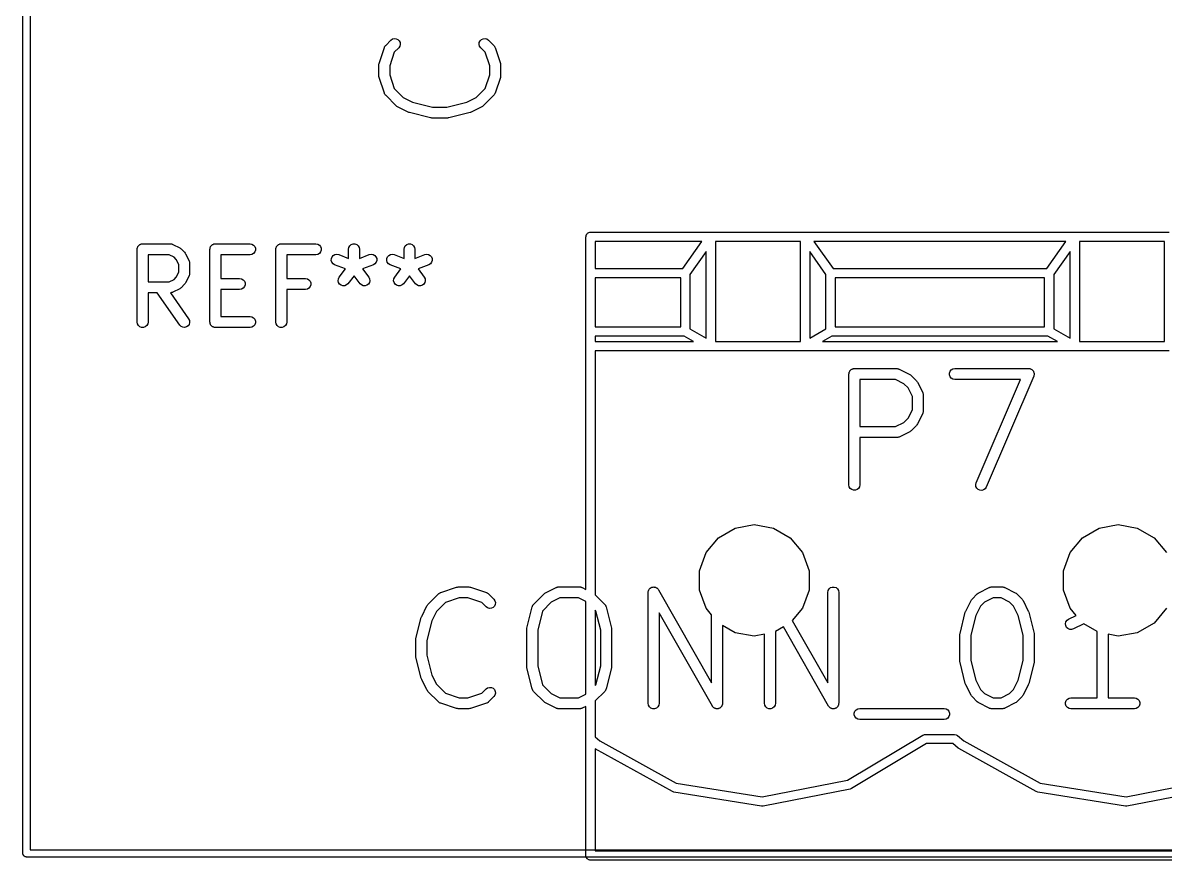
# Model space of a CAD drawing. Extents: x 10 to 287, y -200 to -10.
# Drawn here: x 74.45 to 90.14, y -130.09 to -118.59 of the extents above; entities that cross this region are included whole.
import ezdxf

# ---------------------------------------------------------------- set-up
doc = ezdxf.new("R2010")
doc.units = 0
doc.header["$MEASUREMENT"] = 0
doc.layers.add('BLACK', color=7, linetype='CONTINUOUS')

msp = doc.modelspace()

# ---------------------------------------------------------------- linework, layer by layer
at = {"layer": 'Black'}
for p, q in [((74.45, -130), (74.45, -30)), ((74.55, -30.05), (74.55, -129.95)), ((79.3443, -119.149), (79.4168, -118.931)), ((79.4168, -118.931), (79.4189, -118.927)), ((79.4189, -118.927), (79.42, -118.923)), ((79.42, -118.923), (79.4251, -118.916)), ((79.4251, -118.916), (79.4293, -118.908)), ((79.4293, -118.908), (79.4325, -118.905)), ((79.4325, -118.905), (79.435, -118.902)), ((79.435, -118.902), (79.5075, -118.829)), ((79.5075, -118.829), (79.5289, -118.814)), ((79.5289, -118.814), (79.554, -118.808)), ((79.6136, -118.935), (79.5536, -118.995)), ((79.554, -118.808), (79.58, -118.81)), ((79.58, -118.81), (79.6036, -118.821)), ((79.6036, -118.821), (79.622, -118.839)), ((79.6285, -118.914), (79.6136, -118.935)), ((79.622, -118.839), (79.633, -118.863)), ((79.6353, -118.889), (79.6285, -118.914)), ((79.633, -118.863), (79.6353, -118.889)), ((80.7196, -118.889), (80.7218, -118.863)), ((80.7263, -118.914), (80.7196, -118.889)), ((80.7218, -118.863), (80.7328, -118.839)), ((80.7413, -118.935), (80.7263, -118.914)), ((80.7328, -118.839), (80.7513, -118.821)), ((80.8013, -118.995), (80.7413, -118.935)), ((80.7513, -118.821), (80.7749, -118.81)), ((80.7749, -118.81), (80.8008, -118.808)), ((80.8008, -118.808), (80.826, -118.814)), ((80.826, -118.814), (80.8473, -118.829)), ((80.8473, -118.829), (80.9199, -118.902)), ((80.9199, -118.902), (80.9224, -118.905)), ((80.9224, -118.905), (80.9256, -118.908)), ((80.9256, -118.908), (80.9298, -118.916)), ((80.9298, -118.916), (80.9348, -118.923)), ((80.9348, -118.923), (80.936, -118.927)), ((80.936, -118.927), (80.938, -118.931)), ((80.938, -118.931), (81.0106, -119.149)), ((79.5536, -118.995), (79.4904, -119.185)), ((80.8644, -119.185), (80.8013, -118.995)), ((79.3404, -119.173), (79.3425, -119.161)), ((79.3404, -119.318), (79.3404, -119.173)), ((79.3425, -119.161), (79.3443, -119.149)), ((79.4904, -119.185), (79.4904, -119.306)), ((80.8644, -119.306), (80.8644, -119.185)), ((81.0106, -119.149), (81.0123, -119.161)), ((81.0123, -119.161), (81.0144, -119.173)), ((81.0144, -119.173), (81.0144, -119.318)), ((79.3425, -119.33), (79.3404, -119.318)), ((79.3443, -119.341), (79.3425, -119.33)), ((79.4168, -119.559), (79.3443, -119.341)), ((79.4904, -119.306), (79.5536, -119.495)), ((80.8013, -119.495), (80.8644, -119.306)), ((81.0106, -119.341), (80.938, -119.559)), ((81.0123, -119.33), (81.0106, -119.341)), ((81.0144, -119.318), (81.0123, -119.33)), ((79.4189, -119.563), (79.4168, -119.559)), ((79.42, -119.567), (79.4189, -119.563)), ((79.4251, -119.574), (79.42, -119.567)), ((79.4293, -119.582), (79.4251, -119.574)), ((79.4325, -119.585), (79.4293, -119.582)), ((79.435, -119.588), (79.4325, -119.585)), ((79.5801, -119.734), (79.435, -119.588)), ((79.5536, -119.495), (79.6776, -119.619)), ((80.6773, -119.619), (80.8013, -119.495)), ((80.9199, -119.588), (80.7747, -119.734)), ((80.9224, -119.585), (80.9199, -119.588)), ((80.9256, -119.582), (80.9224, -119.585)), ((80.9298, -119.574), (80.9256, -119.582)), ((80.9348, -119.567), (80.9298, -119.574)), ((80.9359, -119.563), (80.9348, -119.567)), ((80.938, -119.559), (80.9359, -119.563)), ((79.59, -119.74), (79.5801, -119.734)), ((79.5996, -119.748), (79.59, -119.74)), ((79.7447, -119.82), (79.5996, -119.748)), ((79.6776, -119.619), (79.8045, -119.682)), ((79.8045, -119.682), (80.0778, -119.751)), ((80.2771, -119.751), (80.5504, -119.682)), ((80.5504, -119.682), (80.6773, -119.619)), ((80.7553, -119.748), (80.6101, -119.82)), ((80.7649, -119.741), (80.7553, -119.748)), ((80.7747, -119.734), (80.7649, -119.741)), ((79.7526, -119.823), (79.7447, -119.82)), ((79.7601, -119.826), (79.7526, -119.823)), ((80.0504, -119.898), (79.7601, -119.826)), ((80.0595, -119.899), (80.0504, -119.898)), ((80.0686, -119.901), (80.0595, -119.899)), ((80.2863, -119.901), (80.0686, -119.901)), ((80.0778, -119.751), (80.2771, -119.751)), ((80.2953, -119.899), (80.2863, -119.901)), ((80.3045, -119.898), (80.2953, -119.899)), ((80.5948, -119.826), (80.3045, -119.898)), ((80.6023, -119.823), (80.5948, -119.826)), ((80.6101, -119.82), (80.6023, -119.823)), ((82.2102, -121.482), (82.2182, -121.475)), ((82.2182, -121.475), (82.2282, -121.471)), ((82.2282, -121.471), (82.2283, -121.471)), ((82.2283, -121.471), (82.2284, -121.471)), ((82.2284, -121.471), (82.239, -121.467)), ((82.239, -121.467), (82.261, -121.467)), ((82.261, -121.467), (82.2611, -121.468)), ((82.2611, -121.468), (83.9023, -121.468)), ((83.9023, -121.468), (85.1977, -121.468)), ((85.1977, -121.468), (88.4489, -121.468)), ((88.4489, -121.468), (88.9023, -121.468)), ((88.9023, -121.468), (90.1977, -121.468)), ((76.0639, -121.635), (76.0696, -121.631)), ((76.0696, -121.631), (76.076, -121.63)), ((76.076, -121.63), (76.0822, -121.628)), ((76.0822, -121.628), (76.0888, -121.628)), ((76.0888, -121.628), (76.0952, -121.627)), ((76.0952, -121.627), (76.4762, -121.627)), ((76.4762, -121.627), (76.4804, -121.628)), ((76.4804, -121.628), (76.4848, -121.627)), ((76.4848, -121.627), (76.4932, -121.63)), ((76.4932, -121.63), (76.5018, -121.631)), ((76.5018, -121.631), (76.5056, -121.634)), ((77.0639, -121.635), (77.0696, -121.631)), ((77.0696, -121.631), (77.076, -121.63)), ((77.076, -121.63), (77.0822, -121.628)), ((77.0822, -121.628), (77.0888, -121.628)), ((77.0888, -121.628), (77.0952, -121.627)), ((77.0952, -121.627), (77.5714, -121.627)), ((77.5714, -121.627), (77.5971, -121.631)), ((77.5971, -121.631), (77.6196, -121.644)), ((77.9687, -121.635), (77.9743, -121.631)), ((77.9743, -121.631), (77.9808, -121.63)), ((77.9808, -121.63), (77.987, -121.628)), ((77.987, -121.628), (77.9935, -121.628)), ((77.9935, -121.628), (78, -121.627)), ((78, -121.627), (78.4762, -121.627)), ((78.4762, -121.627), (78.5018, -121.631)), ((78.5018, -121.631), (78.5244, -121.644)), ((78.9625, -121.637), (78.987, -121.628)), ((78.987, -121.628), (79.013, -121.628)), ((79.013, -121.628), (79.0375, -121.637)), ((79.7244, -121.637), (79.7489, -121.628)), ((79.7489, -121.628), (79.7749, -121.628)), ((79.7749, -121.628), (79.7994, -121.637)), ((82.1865, -121.53), (82.1875, -121.525)), ((82.1865, -126.374), (82.1865, -121.53)), ((82.1875, -121.52), (82.189, -121.516)), ((82.1875, -121.525), (82.1875, -121.52)), ((82.189, -121.516), (82.1903, -121.508)), ((82.1903, -121.508), (82.1941, -121.502)), ((82.1941, -121.502), (82.195, -121.499)), ((82.195, -121.499), (82.1967, -121.497)), ((82.1967, -121.497), (82.2014, -121.489)), ((82.2014, -121.489), (82.2084, -121.483)), ((82.2084, -121.483), (82.2092, -121.482)), ((82.2092, -121.482), (82.2102, -121.482)), ((82.3135, -121.594), (82.3135, -121.968)), ((83.7803, -121.594), (82.3135, -121.594)), ((83.5187, -121.968), (83.7803, -121.594)), ((83.9658, -121.594), (83.9658, -122.969)), ((85.1342, -121.594), (83.9658, -121.594)), ((85.1342, -122.969), (85.1342, -121.594)), ((85.6511, -121.594), (85.3197, -121.594)), ((85.3197, -121.594), (85.5813, -121.968)), ((88.4489, -121.594), (85.6511, -121.594)), ((88.7803, -121.594), (88.4489, -121.594)), ((88.5187, -121.968), (88.7803, -121.594)), ((88.9658, -121.594), (88.9658, -122.969)), ((90.1342, -121.594), (88.9658, -121.594)), ((90.1342, -122.969), (90.1342, -121.594)), ((76.0202, -121.702), (76.0214, -121.695)), ((76.0202, -122.702), (76.0202, -121.702)), ((76.0214, -121.689), (76.0236, -121.683)), ((76.0214, -121.695), (76.0214, -121.689)), ((76.0236, -121.683), (76.0248, -121.676)), ((76.0248, -121.676), (76.028, -121.671)), ((76.028, -121.671), (76.0303, -121.664)), ((76.0303, -121.664), (76.0345, -121.659)), ((76.0345, -121.659), (76.0378, -121.654)), ((76.0378, -121.654), (76.0428, -121.649)), ((76.0428, -121.649), (76.047, -121.644)), ((76.047, -121.644), (76.0527, -121.641)), ((76.0527, -121.641), (76.0577, -121.637)), ((76.0577, -121.637), (76.0639, -121.635)), ((76.1702, -121.777), (76.1702, -122.151)), ((76.4585, -121.777), (76.1702, -121.777)), ((76.527, -121.811), (76.4585, -121.777)), ((76.5056, -121.634), (76.5097, -121.635)), ((76.5097, -121.635), (76.605, -121.682)), ((76.605, -121.682), (76.6146, -121.69)), ((76.6146, -121.69), (76.6245, -121.696)), ((76.6245, -121.696), (76.6721, -121.744)), ((76.6721, -121.744), (76.679, -121.754)), ((76.679, -121.754), (76.6861, -121.764)), ((76.6861, -121.764), (76.7337, -121.859)), ((77.0202, -121.702), (77.0214, -121.695)), ((77.0202, -122.702), (77.0202, -121.702)), ((77.0214, -121.689), (77.0236, -121.683)), ((77.0214, -121.695), (77.0214, -121.689)), ((77.0236, -121.683), (77.0248, -121.676)), ((77.0248, -121.676), (77.028, -121.671)), ((77.028, -121.671), (77.0303, -121.664)), ((77.0303, -121.664), (77.0345, -121.659)), ((77.0345, -121.659), (77.0378, -121.654)), ((77.0378, -121.654), (77.0428, -121.649)), ((77.0428, -121.649), (77.047, -121.644)), ((77.047, -121.644), (77.0527, -121.641)), ((77.0527, -121.641), (77.0577, -121.637)), ((77.0577, -121.637), (77.0639, -121.635)), ((77.5714, -121.777), (77.1702, -121.777)), ((77.1702, -121.777), (77.1702, -122.103)), ((77.5971, -121.772), (77.5714, -121.777)), ((77.6196, -121.759), (77.5971, -121.772)), ((77.6196, -121.644), (77.6364, -121.664)), ((77.6364, -121.739), (77.6196, -121.759)), ((77.6364, -121.664), (77.6453, -121.689)), ((77.6453, -121.715), (77.6364, -121.739)), ((77.6453, -121.689), (77.6453, -121.715)), ((77.925, -121.702), (77.9261, -121.695)), ((77.925, -122.702), (77.925, -121.702)), ((77.9261, -121.689), (77.9284, -121.683)), ((77.9261, -121.695), (77.9261, -121.689)), ((77.9284, -121.683), (77.9295, -121.676)), ((77.9295, -121.676), (77.9328, -121.671)), ((77.9328, -121.671), (77.935, -121.664)), ((77.935, -121.664), (77.9393, -121.659)), ((77.9393, -121.659), (77.9425, -121.654)), ((77.9425, -121.654), (77.9476, -121.649)), ((77.9476, -121.649), (77.9518, -121.644)), ((77.9518, -121.644), (77.9575, -121.641)), ((77.9575, -121.641), (77.9625, -121.637)), ((77.9625, -121.637), (77.9687, -121.635)), ((78.4762, -121.777), (78.075, -121.777)), ((78.075, -121.777), (78.075, -122.103)), ((78.5018, -121.772), (78.4762, -121.777)), ((78.5244, -121.759), (78.5018, -121.772)), ((78.5244, -121.644), (78.5411, -121.664)), ((78.5411, -121.739), (78.5244, -121.759)), ((78.5411, -121.664), (78.5501, -121.689)), ((78.5501, -121.715), (78.5411, -121.739)), ((78.5501, -121.689), (78.5501, -121.715)), ((78.6982, -121.805), (78.7155, -121.786)), ((78.7155, -121.786), (78.7385, -121.773)), ((78.7385, -121.773), (78.7643, -121.77)), ((78.7643, -121.77), (78.7898, -121.775)), ((78.7898, -121.775), (78.925, -121.829)), ((78.925, -121.702), (78.9295, -121.676)), ((78.925, -121.829), (78.925, -121.702)), ((78.9295, -121.676), (78.9425, -121.654)), ((78.9425, -121.654), (78.9625, -121.637)), ((79.0375, -121.637), (79.0575, -121.654)), ((79.0575, -121.654), (79.0705, -121.676)), ((79.0705, -121.676), (79.075, -121.702)), ((79.075, -121.702), (79.075, -121.829)), ((79.075, -121.829), (79.2102, -121.775)), ((79.2102, -121.775), (79.2357, -121.77)), ((79.2357, -121.77), (79.2615, -121.773)), ((79.2615, -121.773), (79.2845, -121.786)), ((79.2845, -121.786), (79.3018, -121.805)), ((79.4601, -121.805), (79.4774, -121.786)), ((79.4774, -121.786), (79.5004, -121.773)), ((79.5004, -121.773), (79.5262, -121.77)), ((79.5262, -121.77), (79.5517, -121.775)), ((79.5517, -121.775), (79.6869, -121.829)), ((79.6869, -121.702), (79.6914, -121.676)), ((79.6869, -121.829), (79.6869, -121.702)), ((79.6914, -121.676), (79.7045, -121.654)), ((79.7045, -121.654), (79.7244, -121.637)), ((79.7994, -121.637), (79.8194, -121.654)), ((79.8194, -121.654), (79.8324, -121.676)), ((79.8324, -121.676), (79.8369, -121.702)), ((79.8369, -121.702), (79.8369, -121.829)), ((79.8369, -121.829), (79.9721, -121.775)), ((79.9721, -121.775), (79.9976, -121.77)), ((79.9976, -121.77), (80.0234, -121.773)), ((80.0234, -121.773), (80.0464, -121.786)), ((80.0464, -121.786), (80.0637, -121.805)), ((83.8388, -121.732), (83.6153, -122.051)), ((83.8388, -122.923), (83.8388, -121.732)), ((85.4847, -122.051), (85.2612, -121.732)), ((85.2612, -121.732), (85.2612, -122.923)), ((88.8388, -121.732), (88.6153, -122.051)), ((88.8388, -122.923), (88.8388, -121.732)), ((76.5574, -121.842), (76.527, -121.811)), ((76.5917, -121.91), (76.5574, -121.842)), ((76.5917, -122.018), (76.5917, -121.91)), ((76.7337, -121.859), (76.735, -121.863)), ((76.735, -121.863), (76.7371, -121.867)), ((76.7371, -121.867), (76.7387, -121.875)), ((76.7387, -121.875), (76.7412, -121.884)), ((76.7412, -121.884), (76.7409, -121.888)), ((76.7409, -121.888), (76.7417, -121.892)), ((76.7417, -121.892), (76.7417, -122.035)), ((78.6877, -121.855), (78.6885, -121.829)), ((78.6958, -121.88), (78.6877, -121.855)), ((78.6885, -121.829), (78.6982, -121.805)), ((78.7119, -121.901), (78.6958, -121.88)), ((78.7341, -121.914), (78.7119, -121.901)), ((78.8813, -121.973), (78.7341, -121.914)), ((79.2659, -121.914), (79.1187, -121.973)), ((79.2881, -121.901), (79.2659, -121.914)), ((79.3042, -121.88), (79.2881, -121.901)), ((79.3018, -121.805), (79.3115, -121.829)), ((79.3123, -121.855), (79.3042, -121.88)), ((79.3115, -121.829), (79.3123, -121.855)), ((79.4496, -121.855), (79.4504, -121.829)), ((79.4577, -121.88), (79.4496, -121.855)), ((79.4504, -121.829), (79.4601, -121.805)), ((79.4738, -121.901), (79.4577, -121.88)), ((79.496, -121.914), (79.4738, -121.901)), ((79.6432, -121.973), (79.496, -121.914)), ((80.0279, -121.914), (79.8806, -121.973)), ((80.05, -121.901), (80.0279, -121.914)), ((80.0661, -121.88), (80.05, -121.901)), ((80.0637, -121.805), (80.0734, -121.829)), ((80.0742, -121.855), (80.0661, -121.88)), ((80.0734, -121.829), (80.0742, -121.855)), ((76.527, -122.116), (76.5574, -122.086)), ((76.5574, -122.086), (76.5917, -122.018)), ((76.7337, -122.069), (76.6861, -122.164)), ((76.735, -122.065), (76.7337, -122.069)), ((76.7371, -122.061), (76.735, -122.065)), ((76.7387, -122.052), (76.7371, -122.061)), ((76.7412, -122.044), (76.7387, -122.052)), ((76.7417, -122.035), (76.7409, -122.039)), ((76.7409, -122.039), (76.7412, -122.044)), ((77.1702, -122.103), (77.4286, -122.103)), ((77.4286, -122.103), (77.4542, -122.108)), ((78.075, -122.103), (78.3333, -122.103)), ((78.3333, -122.103), (78.359, -122.108)), ((78.7854, -122.109), (78.7971, -122.085)), ((78.7971, -122.085), (78.8813, -121.973)), ((79, -122.065), (78.9171, -122.175)), ((79.0829, -122.175), (79, -122.065)), ((79.1187, -121.973), (79.2029, -122.085)), ((79.2029, -122.085), (79.2146, -122.109)), ((79.5473, -122.109), (79.559, -122.085)), ((79.559, -122.085), (79.6432, -121.973)), ((79.7619, -122.065), (79.679, -122.175)), ((79.8448, -122.175), (79.7619, -122.065)), ((79.8806, -121.973), (79.9648, -122.085)), ((79.9648, -122.085), (79.9765, -122.109)), ((82.3135, -121.968), (83.5187, -121.968)), ((82.3135, -122.095), (82.3135, -122.768)), ((83.4883, -122.095), (82.3135, -122.095)), ((83.4883, -122.768), (83.4883, -122.095)), ((83.6153, -122.051), (83.6153, -122.795)), ((85.4847, -122.795), (85.4847, -122.051)), ((85.5813, -121.968), (88.4489, -121.968)), ((85.6511, -122.095), (85.6117, -122.095)), ((85.6117, -122.095), (85.6117, -122.768)), ((88.4489, -122.095), (85.6511, -122.095)), ((88.4489, -121.968), (88.5187, -121.968)), ((88.4883, -122.095), (88.4489, -122.095)), ((88.4883, -122.768), (88.4883, -122.095)), ((88.6153, -122.051), (88.6153, -122.795)), ((76.1702, -122.151), (76.4585, -122.151)), ((76.4585, -122.151), (76.527, -122.116)), ((76.605, -122.245), (76.5097, -122.293)), ((76.6146, -122.238), (76.605, -122.245)), ((76.6245, -122.231), (76.6146, -122.238)), ((76.6721, -122.183), (76.6245, -122.231)), ((76.679, -122.174), (76.6721, -122.183)), ((76.6861, -122.164), (76.679, -122.174)), ((77.4286, -122.253), (77.1702, -122.253)), ((77.1702, -122.253), (77.1702, -122.627)), ((77.4542, -122.249), (77.4286, -122.253)), ((77.4542, -122.108), (77.4768, -122.121)), ((77.4768, -122.236), (77.4542, -122.249)), ((77.4768, -122.121), (77.4935, -122.141)), ((77.4935, -122.216), (77.4768, -122.236)), ((77.4935, -122.141), (77.5024, -122.165)), ((77.5024, -122.191), (77.4935, -122.216)), ((77.5024, -122.165), (77.5024, -122.191)), ((78.3333, -122.253), (78.075, -122.253)), ((78.075, -122.253), (78.075, -122.702)), ((78.359, -122.249), (78.3333, -122.253)), ((78.359, -122.108), (78.3815, -122.121)), ((78.3815, -122.236), (78.359, -122.249)), ((78.3815, -122.121), (78.3983, -122.141)), ((78.3983, -122.216), (78.3815, -122.236)), ((78.3983, -122.141), (78.4072, -122.165)), ((78.4072, -122.191), (78.3983, -122.216)), ((78.4072, -122.165), (78.4072, -122.191)), ((78.7823, -122.135), (78.7854, -122.109)), ((78.7882, -122.16), (78.7823, -122.135)), ((78.8024, -122.182), (78.7882, -122.16)), ((78.8232, -122.197), (78.8024, -122.182)), ((78.8482, -122.205), (78.8232, -122.197)), ((78.8742, -122.203), (78.8482, -122.205)), ((78.8981, -122.193), (78.8742, -122.203)), ((78.9171, -122.175), (78.8981, -122.193)), ((79.1019, -122.193), (79.0829, -122.175)), ((79.1258, -122.203), (79.1019, -122.193)), ((79.1518, -122.205), (79.1258, -122.203)), ((79.1768, -122.197), (79.1518, -122.205)), ((79.1976, -122.182), (79.1768, -122.197)), ((79.2118, -122.16), (79.1976, -122.182)), ((79.2177, -122.135), (79.2118, -122.16)), ((79.2146, -122.109), (79.2177, -122.135)), ((79.5442, -122.135), (79.5473, -122.109)), ((79.5501, -122.16), (79.5442, -122.135)), ((79.5643, -122.182), (79.5501, -122.16)), ((79.5852, -122.197), (79.5643, -122.182)), ((79.6101, -122.205), (79.5852, -122.197)), ((79.6361, -122.203), (79.6101, -122.205)), ((79.66, -122.193), (79.6361, -122.203)), ((79.679, -122.175), (79.66, -122.193)), ((79.8638, -122.193), (79.8448, -122.175)), ((79.8877, -122.203), (79.8638, -122.193)), ((79.9137, -122.205), (79.8877, -122.203)), ((79.9387, -122.197), (79.9137, -122.205)), ((79.9595, -122.182), (79.9387, -122.197)), ((79.9737, -122.16), (79.9595, -122.182)), ((79.9797, -122.135), (79.9737, -122.16)), ((79.9765, -122.109), (79.9797, -122.135)), ((76.2943, -122.301), (76.1702, -122.301)), ((76.1702, -122.301), (76.1702, -122.702)), ((76.6052, -122.745), (76.2943, -122.301)), ((76.4804, -122.3), (76.4773, -122.301)), ((76.4773, -122.301), (76.7281, -122.659)), ((76.4848, -122.3), (76.4804, -122.3)), ((76.4932, -122.298), (76.4848, -122.3)), ((76.5018, -122.296), (76.4932, -122.298)), ((76.5056, -122.294), (76.5018, -122.296)), ((76.5097, -122.293), (76.5056, -122.294)), ((76.0248, -122.728), (76.0202, -122.702)), ((76.0378, -122.75), (76.0248, -122.728)), ((76.1657, -122.728), (76.1527, -122.75)), ((76.1702, -122.702), (76.1657, -122.728)), ((76.7281, -122.659), (76.7391, -122.682)), ((76.7414, -122.708), (76.7346, -122.734)), ((76.7391, -122.682), (76.7414, -122.708)), ((77.0214, -122.708), (77.0202, -122.702)), ((77.0214, -122.715), (77.0214, -122.708)), ((77.0236, -122.721), (77.0214, -122.715)), ((77.0248, -122.728), (77.0236, -122.721)), ((77.028, -122.733), (77.0248, -122.728)), ((77.1702, -122.627), (77.5714, -122.627)), ((77.5714, -122.627), (77.5971, -122.631)), ((77.5971, -122.631), (77.6196, -122.644)), ((77.6196, -122.644), (77.6364, -122.664)), ((77.6364, -122.664), (77.6453, -122.689)), ((77.6453, -122.715), (77.6364, -122.739)), ((77.6453, -122.689), (77.6453, -122.715)), ((77.9295, -122.728), (77.925, -122.702)), ((77.9425, -122.75), (77.9295, -122.728)), ((78.0705, -122.728), (78.0575, -122.75)), ((78.075, -122.702), (78.0705, -122.728)), ((76.0577, -122.767), (76.0378, -122.75)), ((76.0822, -122.776), (76.0577, -122.767)), ((76.1083, -122.776), (76.0822, -122.776)), ((76.1327, -122.767), (76.1083, -122.776)), ((76.1527, -122.75), (76.1327, -122.767)), ((76.6236, -122.763), (76.6052, -122.745)), ((76.6472, -122.774), (76.6236, -122.763)), ((76.6732, -122.777), (76.6472, -122.774)), ((76.6984, -122.77), (76.6732, -122.777)), ((76.7197, -122.755), (76.6984, -122.77)), ((76.7346, -122.734), (76.7197, -122.755)), ((77.0303, -122.739), (77.028, -122.733)), ((77.0345, -122.744), (77.0303, -122.739)), ((77.0378, -122.75), (77.0345, -122.744)), ((77.0428, -122.754), (77.0378, -122.75)), ((77.047, -122.759), (77.0428, -122.754)), ((77.0527, -122.763), (77.047, -122.759)), ((77.0577, -122.767), (77.0527, -122.763)), ((77.0639, -122.769), (77.0577, -122.767)), ((77.0696, -122.772), (77.0639, -122.769)), ((77.076, -122.773), (77.0696, -122.772)), ((77.0822, -122.776), (77.076, -122.773)), ((77.0888, -122.776), (77.0822, -122.776)), ((77.0952, -122.777), (77.0888, -122.776)), ((77.5714, -122.777), (77.0952, -122.777)), ((77.5971, -122.772), (77.5714, -122.777)), ((77.6196, -122.759), (77.5971, -122.772)), ((77.6364, -122.739), (77.6196, -122.759)), ((77.9625, -122.767), (77.9425, -122.75)), ((77.987, -122.776), (77.9625, -122.767)), ((78.013, -122.776), (77.987, -122.776)), ((78.0375, -122.767), (78.013, -122.776)), ((78.0575, -122.75), (78.0375, -122.767)), ((82.3135, -122.768), (83.4883, -122.768)), ((83.6153, -122.795), (83.8388, -122.923)), ((85.2612, -122.923), (85.4847, -122.795)), ((85.6117, -122.768), (88.4489, -122.768)), ((88.4489, -122.768), (88.4883, -122.768)), ((88.6153, -122.795), (88.8388, -122.923)), ((83.5349, -122.895), (82.3135, -122.895)), ((82.3135, -122.895), (82.3135, -122.969)), ((82.3135, -122.969), (83.5518, -122.969)), ((83.6636, -122.969), (83.5349, -122.895)), ((83.5518, -122.969), (83.6636, -122.969)), ((83.9658, -122.969), (85.1342, -122.969)), ((85.5651, -122.895), (85.4364, -122.969)), ((85.4364, -122.969), (85.5482, -122.969)), ((85.5482, -122.969), (88.4489, -122.969)), ((85.6511, -122.895), (85.5651, -122.895)), ((88.4489, -122.895), (85.6511, -122.895)), ((88.5349, -122.895), (88.4489, -122.895)), ((88.4489, -122.969), (88.5518, -122.969)), ((88.6636, -122.969), (88.5349, -122.895)), ((88.5518, -122.969), (88.6636, -122.969)), ((88.9658, -122.969), (90.1342, -122.969)), ((83.5518, -123.096), (82.3135, -123.096)), ((82.3135, -123.096), (82.3135, -126.449)), ((83.9023, -123.096), (83.5518, -123.096)), ((85.1977, -123.096), (83.9023, -123.096)), ((85.5482, -123.096), (85.1977, -123.096)), ((85.6511, -123.096), (85.5482, -123.096)), ((88.4489, -123.096), (85.6511, -123.096)), ((88.5518, -123.096), (88.4489, -123.096)), ((88.9023, -123.096), (88.5518, -123.096)), ((90.1977, -123.096), (88.9023, -123.096)), ((85.8227, -123.363), (85.8269, -123.358)), ((85.8269, -123.358), (85.8326, -123.355)), ((85.8326, -123.355), (85.8376, -123.35)), ((85.8376, -123.35), (85.8438, -123.348)), ((85.8438, -123.348), (85.8495, -123.345)), ((85.8495, -123.345), (85.856, -123.344)), ((85.856, -123.344), (85.8621, -123.342)), ((85.8621, -123.342), (85.8687, -123.342)), ((85.8687, -123.342), (85.8751, -123.34)), ((85.8751, -123.34), (86.4557, -123.34)), ((86.4557, -123.34), (86.46, -123.341)), ((86.46, -123.341), (86.4643, -123.341)), ((86.4643, -123.341), (86.4727, -123.343)), ((86.4727, -123.343), (86.4814, -123.345)), ((86.4814, -123.345), (86.4851, -123.347)), ((86.4851, -123.347), (86.4893, -123.348)), ((86.4893, -123.348), (86.6344, -123.421)), ((87.189, -123.378), (87.2058, -123.358)), ((87.2058, -123.358), (87.2283, -123.345)), ((87.2283, -123.345), (87.254, -123.34)), ((87.254, -123.34), (88.27, -123.34)), ((88.27, -123.34), (88.2785, -123.342)), ((88.2785, -123.342), (88.2871, -123.342)), ((88.2871, -123.342), (88.2912, -123.344)), ((88.2912, -123.344), (88.2957, -123.345)), ((88.2957, -123.345), (88.3031, -123.349)), ((88.3031, -123.349), (88.3111, -123.353)), ((88.3111, -123.353), (88.3143, -123.356)), ((88.3143, -123.356), (88.3182, -123.358)), ((88.3182, -123.358), (88.3238, -123.365)), ((85.8001, -123.415), (85.8013, -123.409)), ((85.8001, -124.939), (85.8001, -123.415)), ((85.8013, -123.402), (85.8035, -123.396)), ((85.8013, -123.409), (85.8013, -123.402)), ((85.8035, -123.396), (85.8047, -123.39)), ((85.8047, -123.39), (85.8079, -123.384)), ((85.8079, -123.384), (85.8102, -123.378)), ((85.8102, -123.378), (85.8144, -123.373)), ((85.8144, -123.373), (85.8177, -123.367)), ((85.8177, -123.367), (85.8227, -123.363)), ((85.9501, -123.49), (85.9501, -124.139)), ((86.438, -123.49), (85.9501, -123.49)), ((86.5564, -123.55), (86.438, -123.49)), ((86.6344, -123.421), (86.644, -123.428)), ((86.644, -123.428), (86.6539, -123.435)), ((86.6539, -123.435), (86.7265, -123.508)), ((86.7265, -123.508), (86.7334, -123.517)), ((87.1801, -123.402), (87.189, -123.378)), ((87.1801, -123.428), (87.1801, -123.402)), ((87.189, -123.453), (87.1801, -123.428)), ((87.2058, -123.473), (87.189, -123.453)), ((87.2283, -123.486), (87.2058, -123.473)), ((87.254, -123.49), (87.2283, -123.486)), ((88.1563, -123.49), (87.254, -123.49)), ((87.5479, -124.91), (88.1563, -123.49)), ((88.3389, -123.445), (87.6858, -124.969)), ((88.3238, -123.365), (88.3301, -123.37)), ((88.3301, -123.37), (88.3321, -123.374)), ((88.3321, -123.374), (88.335, -123.378)), ((88.335, -123.378), (88.3379, -123.386)), ((88.3379, -123.386), (88.3418, -123.394)), ((88.3409, -123.437), (88.3389, -123.445)), ((88.3439, -123.428), (88.3409, -123.437)), ((88.3418, -123.394), (88.3423, -123.398)), ((88.3423, -123.398), (88.3439, -123.402)), ((88.3439, -123.402), (88.3439, -123.411)), ((88.3439, -123.411), (88.3449, -123.42)), ((88.3449, -123.42), (88.3439, -123.424)), ((88.3439, -123.424), (88.3439, -123.428)), ((86.6118, -123.605), (86.5564, -123.55)), ((86.671, -123.723), (86.6118, -123.605)), ((86.7334, -123.517), (86.7405, -123.527)), ((86.7405, -123.527), (86.8131, -123.672)), ((86.8131, -123.672), (86.8143, -123.676)), ((86.671, -123.906), (86.671, -123.723)), ((86.8143, -123.676), (86.8165, -123.68)), ((86.8165, -123.68), (86.818, -123.689)), ((86.818, -123.689), (86.8205, -123.697)), ((86.8205, -123.697), (86.8203, -123.701)), ((86.8203, -123.701), (86.821, -123.706)), ((86.821, -123.706), (86.821, -123.923)), ((86.6118, -124.024), (86.671, -123.906)), ((86.8131, -123.957), (86.7405, -124.102)), ((86.8143, -123.953), (86.8131, -123.957)), ((86.8165, -123.949), (86.8143, -123.953)), ((86.818, -123.94), (86.8165, -123.949)), ((86.8205, -123.932), (86.818, -123.94)), ((86.821, -123.923), (86.8203, -123.928)), ((86.8203, -123.928), (86.8205, -123.932)), ((85.9501, -124.139), (86.438, -124.139)), ((86.438, -124.139), (86.5564, -124.08)), ((86.5564, -124.08), (86.6118, -124.024)), ((86.7265, -124.122), (86.6539, -124.194)), ((86.7333, -124.112), (86.7265, -124.122)), ((86.7405, -124.102), (86.7333, -124.112)), ((86.4557, -124.289), (85.9501, -124.289)), ((85.9501, -124.289), (85.9501, -124.939)), ((86.46, -124.288), (86.4557, -124.289)), ((86.4643, -124.288), (86.46, -124.288)), ((86.4727, -124.286), (86.4643, -124.288)), ((86.4814, -124.284), (86.4727, -124.286)), ((86.4851, -124.282), (86.4814, -124.284)), ((86.4893, -124.281), (86.4851, -124.282)), ((86.6344, -124.208), (86.4893, -124.281)), ((86.644, -124.201), (86.6344, -124.208)), ((86.6539, -124.194), (86.644, -124.201)), ((87.542, -124.935), (87.5479, -124.91)), ((85.8047, -124.965), (85.8001, -124.939)), ((85.8177, -124.988), (85.8047, -124.965)), ((85.8376, -125.004), (85.8177, -124.988)), ((85.8621, -125.013), (85.8376, -125.004)), ((85.8882, -125.013), (85.8621, -125.013)), ((85.9126, -125.004), (85.8882, -125.013)), ((85.9326, -124.988), (85.9126, -125.004)), ((85.9456, -124.965), (85.9326, -124.988)), ((85.9501, -124.939), (85.9456, -124.965)), ((87.5451, -124.961), (87.542, -124.935)), ((87.5568, -124.984), (87.5451, -124.961)), ((87.5758, -125.002), (87.5568, -124.984)), ((87.5997, -125.012), (87.5758, -125.002)), ((87.6257, -125.014), (87.5997, -125.012)), ((87.6507, -125.006), (87.6257, -125.014)), ((87.6715, -124.991), (87.6507, -125.006)), ((87.6858, -124.969), (87.6715, -124.991)), ((84.0083, -125.664), (84.2384, -125.531)), ((84.2384, -125.531), (84.5, -125.485)), ((84.5, -125.485), (84.7616, -125.531)), ((84.7616, -125.531), (84.9917, -125.664)), ((89.0083, -125.664), (89.2384, -125.531)), ((89.2384, -125.531), (89.5, -125.485)), ((89.5, -125.485), (89.7616, -125.531)), ((89.7616, -125.531), (89.9917, -125.664)), ((83.8376, -125.868), (84.0083, -125.664)), ((84.9917, -125.664), (85.1624, -125.868)), ((88.8376, -125.868), (89.0083, -125.664)), ((89.9917, -125.664), (90.1624, -125.868)), ((83.7467, -126.117), (83.8376, -125.868)), ((85.1624, -125.868), (85.2533, -126.117)), ((88.7467, -126.117), (88.8376, -125.868)), ((83.7467, -126.383), (83.7467, -126.117)), ((85.2533, -126.117), (85.2533, -126.383)), ((88.7467, -126.383), (88.7467, -126.117)), ((80.4204, -126.343), (80.4323, -126.34)), ((80.4323, -126.34), (80.5774, -126.34)), ((80.5774, -126.34), (80.5893, -126.343)), ((81.7941, -126.343), (81.8026, -126.341)), ((81.8026, -126.341), (81.8069, -126.341)), ((81.8069, -126.341), (81.8111, -126.34)), ((81.8111, -126.34), (82.1014, -126.34)), ((82.1014, -126.34), (82.1057, -126.341)), ((82.1057, -126.341), (82.11, -126.341)), ((82.11, -126.341), (82.1184, -126.343)), ((83.1111, -126.342), (83.1178, -126.34)), ((83.1178, -126.34), (83.1241, -126.342)), ((87.745, -126.343), (87.7534, -126.341)), ((87.7534, -126.341), (87.7577, -126.341)), ((87.7577, -126.341), (87.762, -126.34)), ((87.762, -126.34), (87.9071, -126.34)), ((87.9071, -126.34), (87.9114, -126.341)), ((87.9114, -126.341), (87.9157, -126.341)), ((87.9157, -126.341), (87.9241, -126.343)), ((80.0164, -126.58), (80.1615, -126.435)), ((80.1615, -126.435), (80.1651, -126.432)), ((80.1651, -126.432), (80.1679, -126.429)), ((80.1679, -126.429), (80.1757, -126.425)), ((80.1757, -126.425), (80.1829, -126.42)), ((80.1829, -126.42), (80.1871, -126.419)), ((80.1871, -126.419), (80.1909, -126.417)), ((80.1909, -126.417), (80.4086, -126.344)), ((80.4445, -126.49), (80.2551, -126.554)), ((80.4086, -126.344), (80.4204, -126.343)), ((80.5653, -126.49), (80.4445, -126.49)), ((80.7546, -126.554), (80.5653, -126.49)), ((80.5893, -126.343), (80.6011, -126.344)), ((80.6011, -126.344), (80.8189, -126.417)), ((80.8189, -126.417), (80.8227, -126.419)), ((80.8227, -126.419), (80.8268, -126.42)), ((80.8268, -126.42), (80.834, -126.425)), ((80.834, -126.425), (80.8418, -126.429)), ((80.8418, -126.429), (80.8446, -126.432)), ((80.8446, -126.432), (80.8482, -126.435)), ((80.8482, -126.435), (80.9207, -126.508)), ((81.4678, -126.58), (81.613, -126.435)), ((81.613, -126.435), (81.6228, -126.428)), ((81.6228, -126.428), (81.6325, -126.421)), ((81.6325, -126.421), (81.7776, -126.348)), ((81.8288, -126.49), (81.7104, -126.55)), ((81.7776, -126.348), (81.7817, -126.347)), ((81.7817, -126.347), (81.7855, -126.345)), ((81.7855, -126.345), (81.7941, -126.343)), ((82.0837, -126.49), (81.8288, -126.49)), ((82.1865, -126.542), (82.0837, -126.49)), ((82.1184, -126.343), (82.1271, -126.345)), ((82.1271, -126.345), (82.1308, -126.347)), ((82.1308, -126.347), (82.135, -126.348)), ((82.135, -126.348), (82.1865, -126.374)), ((82.3135, -126.449), (82.4447, -126.58)), ((83.0424, -126.415), (83.0436, -126.409)), ((83.0424, -127.939), (83.0424, -126.415)), ((83.0436, -126.402), (83.0458, -126.396)), ((83.0436, -126.409), (83.0436, -126.402)), ((83.0458, -126.396), (83.047, -126.39)), ((83.047, -126.39), (83.0503, -126.384)), ((83.0503, -126.384), (83.0526, -126.378)), ((83.0526, -126.378), (83.0568, -126.373)), ((83.0568, -126.373), (83.06, -126.367)), ((83.06, -126.367), (83.0651, -126.363)), ((83.0651, -126.363), (83.0695, -126.358)), ((83.0695, -126.358), (83.075, -126.355)), ((83.075, -126.355), (83.0799, -126.35)), ((83.0799, -126.35), (83.0862, -126.348)), ((83.0862, -126.348), (83.0921, -126.345)), ((83.0921, -126.345), (83.0984, -126.344)), ((83.0984, -126.344), (83.1044, -126.342)), ((83.1044, -126.342), (83.1111, -126.342)), ((83.1241, -126.342), (83.1305, -126.342)), ((83.1305, -126.342), (83.1368, -126.344)), ((83.1368, -126.344), (83.1434, -126.345)), ((83.1434, -126.345), (83.1489, -126.348)), ((83.1489, -126.348), (83.1549, -126.35)), ((83.1549, -126.35), (83.1601, -126.355)), ((83.1601, -126.355), (83.1659, -126.358)), ((83.1659, -126.358), (83.17, -126.363)), ((83.17, -126.363), (83.1749, -126.367)), ((83.1749, -126.367), (83.1782, -126.373)), ((83.1782, -126.373), (83.1825, -126.378)), ((83.1825, -126.378), (83.9133, -127.657)), ((83.8376, -126.632), (83.7467, -126.383)), ((85.2533, -126.383), (85.1624, -126.632)), ((85.5099, -126.415), (85.5144, -126.39)), ((85.5099, -127.657), (85.5099, -126.415)), ((85.5144, -126.39), (85.5274, -126.367)), ((85.5274, -126.367), (85.5474, -126.35)), ((85.5474, -126.35), (85.5718, -126.342)), ((85.5718, -126.342), (85.5979, -126.342)), ((85.5979, -126.342), (85.6224, -126.35)), ((85.6224, -126.35), (85.6423, -126.367)), ((85.6423, -126.367), (85.6553, -126.39)), ((85.6553, -126.39), (85.6599, -126.415)), ((85.6599, -126.415), (85.6599, -127.939)), ((87.4913, -126.508), (87.5638, -126.435)), ((87.5638, -126.435), (87.5737, -126.428)), ((87.5737, -126.428), (87.5833, -126.421)), ((87.5833, -126.421), (87.7285, -126.348)), ((87.7797, -126.49), (87.6613, -126.55)), ((87.7285, -126.348), (87.7326, -126.347)), ((87.7326, -126.347), (87.7363, -126.345)), ((87.7363, -126.345), (87.745, -126.343)), ((87.8894, -126.49), (87.7797, -126.49)), ((88.0079, -126.55), (87.8894, -126.49)), ((87.9241, -126.343), (87.9328, -126.345)), ((87.9328, -126.345), (87.9365, -126.347)), ((87.9365, -126.347), (87.9407, -126.348)), ((87.9407, -126.348), (88.0858, -126.421)), ((88.0858, -126.421), (88.0955, -126.428)), ((88.0955, -126.428), (88.1053, -126.435)), ((88.1053, -126.435), (88.1779, -126.508)), ((88.8376, -126.632), (88.7467, -126.383)), ((79.9298, -126.745), (80.0023, -126.6)), ((80.0023, -126.6), (80.0095, -126.59)), ((80.0095, -126.59), (80.0164, -126.58)), ((80.2551, -126.554), (80.1311, -126.678)), ((80.8147, -126.614), (80.7546, -126.554)), ((80.836, -126.629), (80.8147, -126.614)), ((80.8612, -126.635), (80.836, -126.629)), ((80.8871, -126.633), (80.8612, -126.635)), ((80.9107, -126.622), (80.8871, -126.633)), ((80.9292, -126.604), (80.9107, -126.622)), ((80.9207, -126.508), (80.9357, -126.529)), ((80.9402, -126.58), (80.9292, -126.604)), ((80.9357, -126.529), (80.9424, -126.554)), ((80.9424, -126.554), (80.9402, -126.58)), ((81.3755, -126.905), (81.4481, -126.615)), ((81.4481, -126.615), (81.451, -126.608)), ((81.451, -126.608), (81.4529, -126.601)), ((81.4529, -126.601), (81.4563, -126.597)), ((81.4563, -126.597), (81.4587, -126.591)), ((81.4587, -126.591), (81.4637, -126.586)), ((81.4637, -126.586), (81.4678, -126.58)), ((81.7104, -126.55), (81.5886, -126.671)), ((82.1865, -127.813), (82.1865, -126.542)), ((82.4447, -126.58), (82.4489, -126.586)), ((82.4489, -126.586), (82.4539, -126.591)), ((82.4539, -126.591), (82.4563, -126.597)), ((82.4563, -126.597), (82.4597, -126.601)), ((82.4597, -126.601), (82.4615, -126.608)), ((82.4615, -126.608), (82.4645, -126.615)), ((82.4645, -126.615), (82.537, -126.905)), ((83.9133, -126.723), (83.8376, -126.632)), ((85.1624, -126.632), (85.0208, -126.801)), ((87.4046, -126.672), (87.4772, -126.527)), ((87.4772, -126.527), (87.4844, -126.517)), ((87.4844, -126.517), (87.4913, -126.508)), ((87.6059, -126.605), (87.5425, -126.732)), ((87.6613, -126.55), (87.6059, -126.605)), ((88.0632, -126.605), (88.0079, -126.55)), ((88.1267, -126.732), (88.0632, -126.605)), ((88.1779, -126.508), (88.1848, -126.517)), ((88.1848, -126.517), (88.1919, -126.527)), ((88.1919, -126.527), (88.2645, -126.672)), ((88.9209, -126.732), (88.8376, -126.632)), ((90.1624, -126.632), (89.9917, -126.836)), ((79.8515, -127.05), (79.9241, -126.76)), ((79.9241, -126.76), (79.9274, -126.753)), ((79.9274, -126.753), (79.9298, -126.745)), ((80.0676, -126.804), (79.9993, -127.078)), ((80.1311, -126.678), (80.0676, -126.804)), ((81.5886, -126.671), (81.5233, -126.933)), ((82.324, -126.671), (82.3135, -126.661)), ((82.3135, -126.661), (82.3135, -127.694)), ((82.3893, -126.933), (82.324, -126.671)), ((83.9232, -127.977), (83.1924, -126.698)), ((83.1924, -126.698), (83.1924, -127.939)), ((83.9133, -127.657), (83.9133, -126.723)), ((85.0208, -126.801), (85.5099, -127.657)), ((87.3264, -126.978), (87.399, -126.688)), ((87.399, -126.688), (87.4023, -126.68)), ((87.4023, -126.68), (87.4046, -126.672)), ((87.5425, -126.732), (87.4741, -127.005)), ((88.195, -127.005), (88.1267, -126.732)), ((88.2645, -126.672), (88.2668, -126.68)), ((88.2668, -126.68), (88.2702, -126.688)), ((88.2702, -126.688), (88.3428, -126.978)), ((88.7818, -126.821), (88.7961, -126.799)), ((88.7961, -126.799), (88.817, -126.784)), ((88.817, -126.784), (88.9209, -126.732)), ((81.3733, -126.923), (81.3749, -126.914)), ((81.3733, -127.431), (81.3733, -126.923)), ((81.3749, -126.914), (81.3755, -126.905)), ((81.5233, -126.933), (81.5233, -127.422)), ((82.3893, -127.422), (82.3893, -126.933)), ((82.537, -126.905), (82.5377, -126.914)), ((82.5377, -126.914), (82.5393, -126.923)), ((82.5393, -126.923), (82.5393, -127.431)), ((84.2384, -126.969), (84.0633, -126.868)), ((84.0633, -126.868), (84.0633, -127.939)), ((84.8986, -126.89), (84.789, -126.953)), ((84.789, -126.953), (84.789, -127.939)), ((85.5197, -127.977), (84.8986, -126.89)), ((88.7757, -126.846), (88.7818, -126.821)), ((88.7787, -126.872), (88.7757, -126.846)), ((88.7903, -126.896), (88.7787, -126.872)), ((88.8092, -126.913), (88.7903, -126.896)), ((88.8331, -126.924), (88.8092, -126.913)), ((88.8591, -126.925), (88.8331, -126.924)), ((88.8841, -126.918), (88.8591, -126.925)), ((89.0268, -126.847), (88.8841, -126.918)), ((89.211, -126.953), (89.0268, -126.847)), ((89.211, -127.864), (89.211, -126.953)), ((89.9917, -126.836), (89.7616, -126.969)), ((79.8493, -127.069), (79.8509, -127.06)), ((79.8493, -127.286), (79.8493, -127.069)), ((79.8509, -127.06), (79.8515, -127.05)), ((79.9993, -127.078), (79.9993, -127.277)), ((84.5, -127.015), (84.2384, -126.969)), ((84.639, -126.99), (84.5, -127.015)), ((84.639, -127.939), (84.639, -126.99)), ((87.3241, -126.996), (87.3257, -126.987)), ((87.3241, -127.359), (87.3241, -126.996)), ((87.3257, -126.987), (87.3264, -126.978)), ((87.4741, -127.005), (87.4741, -127.35)), ((88.195, -127.35), (88.195, -127.005)), ((88.3428, -126.978), (88.3434, -126.987)), ((88.3434, -126.987), (88.345, -126.996)), ((88.345, -126.996), (88.345, -127.359)), ((89.5, -127.015), (89.361, -126.99)), ((89.361, -126.99), (89.361, -127.864)), ((89.7616, -126.969), (89.5, -127.015)), ((79.9993, -127.277), (80.0676, -127.55)), ((79.8509, -127.295), (79.8493, -127.286)), ((79.8515, -127.304), (79.8509, -127.295)), ((79.9241, -127.595), (79.8515, -127.304)), ((81.3749, -127.44), (81.3733, -127.431)), ((81.5233, -127.422), (81.5886, -127.683)), ((82.324, -127.683), (82.3893, -127.422)), ((82.5393, -127.431), (82.5377, -127.44)), ((87.3257, -127.368), (87.3241, -127.359)), ((87.3264, -127.377), (87.3257, -127.368)), ((87.399, -127.667), (87.3264, -127.377)), ((87.4741, -127.35), (87.5425, -127.623)), ((88.1267, -127.623), (88.195, -127.35)), ((88.3428, -127.377), (88.2702, -127.667)), ((88.3434, -127.368), (88.3428, -127.377)), ((88.345, -127.359), (88.3434, -127.368)), ((79.9274, -127.602), (79.9241, -127.595)), ((80.0676, -127.55), (80.1311, -127.677)), ((81.3755, -127.45), (81.3749, -127.44)), ((81.4481, -127.74), (81.3755, -127.45)), ((82.537, -127.45), (82.4645, -127.74)), ((82.5377, -127.44), (82.537, -127.45)), ((79.9298, -127.61), (79.9274, -127.602)), ((80.0023, -127.755), (79.9298, -127.61)), ((80.1311, -127.677), (80.2551, -127.801)), ((80.7546, -127.801), (80.8147, -127.741)), ((80.8147, -127.741), (80.836, -127.726)), ((80.836, -127.726), (80.8612, -127.72)), ((80.8612, -127.72), (80.8871, -127.722)), ((80.8871, -127.722), (80.9107, -127.733)), ((80.9107, -127.733), (80.9292, -127.751)), ((80.9292, -127.751), (80.9402, -127.775)), ((81.451, -127.746), (81.4481, -127.74)), ((81.4529, -127.753), (81.451, -127.746)), ((81.4563, -127.758), (81.4529, -127.753)), ((81.5886, -127.683), (81.7104, -127.805)), ((82.3135, -127.694), (82.324, -127.683)), ((82.4597, -127.753), (82.4563, -127.758)), ((82.4615, -127.746), (82.4597, -127.753)), ((82.4645, -127.74), (82.4615, -127.746)), ((87.4023, -127.675), (87.399, -127.667)), ((87.4046, -127.683), (87.4023, -127.675)), ((87.4772, -127.828), (87.4046, -127.683)), ((87.5425, -127.623), (87.6059, -127.75)), ((87.6059, -127.75), (87.6613, -127.805)), ((88.0079, -127.805), (88.0632, -127.75)), ((88.0632, -127.75), (88.1267, -127.623)), ((88.2645, -127.683), (88.1919, -127.828)), ((88.2668, -127.675), (88.2645, -127.683)), ((88.2702, -127.667), (88.2668, -127.675)), ((80.0095, -127.765), (80.0023, -127.755)), ((80.0164, -127.775), (80.0095, -127.765)), ((80.1615, -127.92), (80.0164, -127.775)), ((80.2551, -127.801), (80.4445, -127.864)), ((80.4445, -127.864), (80.5653, -127.864)), ((80.5653, -127.864), (80.7546, -127.801)), ((80.9207, -127.847), (80.8482, -127.92)), ((80.9357, -127.826), (80.9207, -127.847)), ((80.9424, -127.801), (80.9357, -127.826)), ((80.9402, -127.775), (80.9424, -127.801)), ((81.4587, -127.764), (81.4563, -127.758)), ((81.4637, -127.769), (81.4587, -127.764)), ((81.4678, -127.775), (81.4637, -127.769)), ((81.613, -127.92), (81.4678, -127.775)), ((81.7104, -127.805), (81.8288, -127.864)), ((81.8288, -127.864), (82.0837, -127.864)), ((82.0837, -127.864), (82.1865, -127.813)), ((82.4447, -127.775), (82.3135, -127.906)), ((82.3135, -127.906), (82.3135, -128.399)), ((82.4489, -127.769), (82.4447, -127.775)), ((82.4539, -127.764), (82.4489, -127.769)), ((82.4563, -127.758), (82.4539, -127.764)), ((87.4844, -127.837), (87.4772, -127.828)), ((87.4913, -127.847), (87.4844, -127.837)), ((87.5638, -127.92), (87.4913, -127.847)), ((87.6613, -127.805), (87.7797, -127.864)), ((87.7797, -127.864), (87.8894, -127.864)), ((87.8894, -127.864), (88.0079, -127.805)), ((88.1779, -127.847), (88.1053, -127.92)), ((88.1848, -127.837), (88.1779, -127.847)), ((88.1919, -127.828), (88.1848, -127.837)), ((88.7767, -127.926), (88.7856, -127.902)), ((88.7856, -127.902), (88.8024, -127.882)), ((88.8024, -127.882), (88.8249, -127.869)), ((88.8249, -127.869), (88.8506, -127.864)), ((88.8506, -127.864), (89.211, -127.864)), ((89.361, -127.864), (89.7214, -127.864)), ((89.7214, -127.864), (89.7471, -127.869)), ((89.7471, -127.869), (89.7696, -127.882)), ((89.7696, -127.882), (89.7864, -127.902)), ((89.7864, -127.902), (89.7953, -127.926)), ((80.1651, -127.922), (80.1615, -127.92)), ((80.1679, -127.926), (80.1651, -127.922)), ((80.1757, -127.93), (80.1679, -127.926)), ((80.1829, -127.935), (80.1757, -127.93)), ((80.1871, -127.936), (80.1829, -127.935)), ((80.1909, -127.938), (80.1871, -127.936)), ((80.4086, -128.011), (80.1909, -127.938)), ((80.4204, -128.012), (80.4086, -128.011)), ((80.4323, -128.014), (80.4204, -128.012)), ((80.5774, -128.014), (80.4323, -128.014)), ((80.5893, -128.012), (80.5774, -128.014)), ((80.6011, -128.011), (80.5893, -128.012)), ((80.8189, -127.938), (80.6011, -128.011)), ((80.8227, -127.936), (80.8189, -127.938)), ((80.8268, -127.935), (80.8227, -127.936)), ((80.834, -127.93), (80.8268, -127.935)), ((80.8418, -127.926), (80.834, -127.93)), ((80.8446, -127.922), (80.8418, -127.926)), ((80.8482, -127.92), (80.8446, -127.922)), ((81.6228, -127.927), (81.613, -127.92)), ((81.6325, -127.934), (81.6228, -127.927)), ((81.7776, -128.007), (81.6325, -127.934)), ((81.7817, -128.008), (81.7776, -128.007)), ((81.7855, -128.01), (81.7817, -128.008)), ((81.7941, -128.011), (81.7855, -128.01)), ((81.8026, -128.014), (81.7941, -128.011)), ((81.8069, -128.014), (81.8026, -128.014)), ((81.8111, -128.014), (81.8069, -128.014)), ((82.1014, -128.014), (81.8111, -128.014)), ((82.1057, -128.014), (82.1014, -128.014)), ((82.11, -128.014), (82.1057, -128.014)), ((82.1184, -128.011), (82.11, -128.014)), ((82.1271, -128.01), (82.1184, -128.011)), ((82.1308, -128.008), (82.1271, -128.01)), ((82.135, -128.007), (82.1308, -128.008)), ((82.1865, -127.981), (82.135, -128.007)), ((82.1865, -130.03), (82.1865, -127.981)), ((83.047, -127.965), (83.0424, -127.939)), ((83.06, -127.988), (83.047, -127.965)), ((83.0799, -128.004), (83.06, -127.988)), ((83.1044, -128.013), (83.0799, -128.004)), ((83.1305, -128.013), (83.1044, -128.013)), ((83.1549, -128.004), (83.1305, -128.013)), ((83.1749, -127.988), (83.1549, -128.004)), ((83.1879, -127.965), (83.1749, -127.988)), ((83.1924, -127.939), (83.1879, -127.965)), ((83.9275, -127.982), (83.9232, -127.977)), ((83.9308, -127.988), (83.9275, -127.982)), ((83.9357, -127.992), (83.9308, -127.988)), ((83.9398, -127.997), (83.9357, -127.992)), ((83.9456, -128), (83.9398, -127.997)), ((83.9508, -128.004), (83.9456, -128)), ((83.9568, -128.007), (83.9508, -128.004)), ((83.9623, -128.01), (83.9568, -128.007)), ((83.9689, -128.011), (83.9623, -128.01)), ((83.9753, -128.013), (83.9689, -128.011)), ((83.9817, -128.013), (83.9753, -128.013)), ((83.988, -128.014), (83.9817, -128.013)), ((83.9946, -128.013), (83.988, -128.014)), ((84.0013, -128.013), (83.9946, -128.013)), ((84.0073, -128.011), (84.0013, -128.013)), ((84.0136, -128.01), (84.0073, -128.011)), ((84.0195, -128.007), (84.0136, -128.01)), ((84.0258, -128.004), (84.0195, -128.007)), ((84.0307, -128), (84.0258, -128.004)), ((84.0362, -127.997), (84.0307, -128)), ((84.0406, -127.992), (84.0362, -127.997)), ((84.0457, -127.988), (84.0406, -127.992)), ((84.0489, -127.982), (84.0457, -127.988)), ((84.0531, -127.977), (84.0489, -127.982)), ((84.0554, -127.971), (84.0531, -127.977)), ((84.0588, -127.965), (84.0554, -127.971)), ((84.0599, -127.959), (84.0588, -127.965)), ((84.0621, -127.953), (84.0599, -127.959)), ((84.0633, -127.939), (84.0621, -127.946)), ((84.0621, -127.946), (84.0621, -127.953)), ((84.6435, -127.965), (84.639, -127.939)), ((84.6565, -127.988), (84.6435, -127.965)), ((84.6765, -128.004), (84.6565, -127.988)), ((84.701, -128.013), (84.6765, -128.004)), ((84.727, -128.013), (84.701, -128.013)), ((84.7515, -128.004), (84.727, -128.013)), ((84.7715, -127.988), (84.7515, -128.004)), ((84.7845, -127.965), (84.7715, -127.988)), ((84.789, -127.939), (84.7845, -127.965)), ((85.524, -127.982), (85.5197, -127.977)), ((85.5274, -127.988), (85.524, -127.982)), ((85.5323, -127.992), (85.5274, -127.988)), ((85.5364, -127.997), (85.5323, -127.992)), ((85.5422, -128), (85.5364, -127.997)), ((85.5474, -128.004), (85.5422, -128)), ((85.5534, -128.007), (85.5474, -128.004)), ((85.5589, -128.01), (85.5534, -128.007)), ((85.5655, -128.011), (85.5589, -128.01)), ((85.5718, -128.013), (85.5655, -128.011)), ((85.5782, -128.013), (85.5718, -128.013)), ((85.5845, -128.014), (85.5782, -128.013)), ((85.5912, -128.013), (85.5845, -128.014)), ((85.5979, -128.013), (85.5912, -128.013)), ((85.6039, -128.011), (85.5979, -128.013)), ((85.6102, -128.01), (85.6039, -128.011)), ((85.616, -128.007), (85.6102, -128.01)), ((85.6224, -128.004), (85.616, -128.007)), ((85.6273, -128), (85.6224, -128.004)), ((85.6328, -127.997), (85.6273, -128)), ((85.6372, -127.992), (85.6328, -127.997)), ((85.6423, -127.988), (85.6372, -127.992)), ((85.6455, -127.982), (85.6423, -127.988)), ((85.6496, -127.977), (85.6455, -127.982)), ((85.652, -127.971), (85.6496, -127.977)), ((85.6553, -127.965), (85.652, -127.971)), ((85.6564, -127.959), (85.6553, -127.965)), ((85.6587, -127.953), (85.6564, -127.959)), ((85.6599, -127.939), (85.6587, -127.946)), ((85.6587, -127.946), (85.6587, -127.953)), ((85.8739, -128.072), (85.8828, -128.047)), ((85.8828, -128.047), (85.8995, -128.027)), ((85.8995, -128.027), (85.9221, -128.014)), ((85.9221, -128.014), (85.9477, -128.01)), ((85.9477, -128.01), (87.1089, -128.01)), ((87.1089, -128.01), (87.1345, -128.014)), ((87.1345, -128.014), (87.1571, -128.027)), ((87.1571, -128.027), (87.1738, -128.047)), ((87.1738, -128.047), (87.1827, -128.072)), ((87.5737, -127.927), (87.5638, -127.92)), ((87.5833, -127.934), (87.5737, -127.927)), ((87.7285, -128.007), (87.5833, -127.934)), ((87.7326, -128.008), (87.7285, -128.007)), ((87.7363, -128.01), (87.7326, -128.008)), ((87.745, -128.011), (87.7363, -128.01)), ((87.7534, -128.014), (87.745, -128.011)), ((87.7577, -128.014), (87.7534, -128.014)), ((87.762, -128.014), (87.7577, -128.014)), ((87.9071, -128.014), (87.762, -128.014)), ((87.9114, -128.014), (87.9071, -128.014)), ((87.9157, -128.014), (87.9114, -128.014)), ((87.9241, -128.011), (87.9157, -128.014)), ((87.9328, -128.01), (87.9241, -128.011)), ((87.9365, -128.008), (87.9328, -128.01)), ((87.9407, -128.007), (87.9365, -128.008)), ((88.0858, -127.934), (87.9407, -128.007)), ((88.0955, -127.927), (88.0858, -127.934)), ((88.1053, -127.92), (88.0955, -127.927)), ((88.7767, -127.952), (88.7767, -127.926)), ((88.7856, -127.977), (88.7767, -127.952)), ((88.8024, -127.997), (88.7856, -127.977)), ((88.8249, -128.01), (88.8024, -127.997)), ((88.8506, -128.014), (88.8249, -128.01)), ((89.7214, -128.014), (88.8506, -128.014)), ((89.7471, -128.01), (89.7214, -128.014)), ((89.7696, -127.997), (89.7471, -128.01)), ((89.7864, -127.977), (89.7696, -127.997)), ((89.7953, -127.952), (89.7864, -127.977)), ((89.7953, -127.926), (89.7953, -127.952)), ((85.8739, -128.098), (85.8739, -128.072)), ((85.8828, -128.122), (85.8739, -128.098)), ((85.8995, -128.142), (85.8828, -128.122)), ((85.9221, -128.155), (85.8995, -128.142)), ((85.9477, -128.16), (85.9221, -128.155)), ((87.1089, -128.16), (85.9477, -128.16)), ((87.1345, -128.155), (87.1089, -128.16)), ((87.1571, -128.142), (87.1345, -128.155)), ((87.1738, -128.122), (87.1571, -128.142)), ((87.1827, -128.098), (87.1738, -128.122)), ((87.1827, -128.072), (87.1827, -128.098)), ((85.7809, -128.996), (86.816, -128.375)), ((86.816, -128.375), (86.8274, -128.371)), ((86.8274, -128.371), (86.8283, -128.37)), ((86.8283, -128.37), (86.8291, -128.37)), ((86.8291, -128.37), (86.8366, -128.367)), ((86.8366, -128.367), (86.8464, -128.367)), ((86.8464, -128.367), (86.85, -128.367)), ((86.85, -128.367), (87.2481, -128.367)), ((87.2481, -128.367), (87.2511, -128.366)), ((87.2511, -128.366), (87.2728, -128.37)), ((87.2728, -128.37), (87.2919, -128.381)), ((87.2919, -128.381), (87.3764, -128.452)), ((82.3135, -128.399), (82.3764, -128.452)), ((82.3764, -128.452), (83.4261, -129.035)), ((86.8657, -128.493), (85.8366, -129.111)), ((87.2286, -128.493), (86.8657, -128.493)), ((87.2994, -128.553), (87.2286, -128.493)), ((87.3764, -128.452), (88.4261, -129.035)), ((83.3742, -129.151), (82.3135, -128.562)), ((82.3135, -128.562), (82.3135, -129.966)), ((87.3046, -128.556), (87.2994, -128.553)), ((87.3094, -128.56), (87.3046, -128.556)), ((88.3742, -129.151), (87.3094, -128.56)), ((84.607, -129.223), (85.7809, -128.996)), ((89.607, -129.223), (90.7809, -128.996)), ((83.3951, -129.158), (83.3742, -129.151)), ((84.598, -129.35), (83.3951, -129.158)), ((83.4261, -129.035), (84.607, -129.223)), ((85.816, -129.118), (84.6201, -129.35)), ((85.8366, -129.111), (85.816, -129.118)), ((85.816, -129.118), (85.816, -129.118)), ((88.3951, -129.158), (88.3742, -129.151)), ((89.598, -129.35), (88.3951, -129.158)), ((88.4261, -129.035), (89.607, -129.223)), ((90.816, -129.118), (89.6201, -129.35)), ((84.6201, -129.35), (84.598, -129.35)), ((89.6201, -129.35), (89.598, -129.35)), ((74.55, -129.95), (211.95, -129.95)), ((74.4508, -130.004), (74.45, -130)), ((74.4508, -130.009), (74.4508, -130.004)), ((74.4523, -130.013), (74.4508, -130.009)), ((74.453, -130.017), (74.4523, -130.013)), ((74.4552, -130.021), (74.453, -130.017)), ((74.4567, -130.025), (74.4552, -130.021)), ((74.4595, -130.028), (74.4567, -130.025)), ((74.4617, -130.032), (74.4595, -130.028)), ((74.465, -130.035), (74.4617, -130.032)), ((74.4679, -130.038), (74.465, -130.035)), ((74.4716, -130.04), (74.4679, -130.038)), ((74.475, -130.043), (74.4716, -130.04)), ((74.4791, -130.045), (74.475, -130.043)), ((74.4829, -130.047), (74.4791, -130.045)), ((74.4872, -130.048), (74.4829, -130.047)), ((74.4913, -130.049), (74.4872, -130.048)), ((74.4957, -130.049), (74.4913, -130.049)), ((74.5, -130.05), (74.4957, -130.049)), ((212, -130.05), (74.5, -130.05)), ((82.1903, -130.052), (82.1865, -130.03)), ((82.2014, -130.071), (82.1903, -130.052)), ((82.2098, -130.078), (82.2014, -130.071)), ((82.2103, -130.078), (82.2098, -130.078)), ((82.211, -130.079), (82.2103, -130.078)), ((82.2182, -130.085), (82.211, -130.079)), ((82.2272, -130.088), (82.2182, -130.085)), ((82.2294, -130.09), (82.2272, -130.088)), ((82.2319, -130.09), (82.2294, -130.09)), ((82.239, -130.093), (82.2319, -130.09)), ((82.2465, -130.093), (82.239, -130.093)), ((82.2511, -130.093), (82.2465, -130.093)), ((91.85, -130.093), (82.2511, -130.093)), ((82.3135, -129.966), (91.85, -129.966))]:
    msp.add_line(p, q, dxfattribs=at)

doc.saveas('drawing.dxf')
